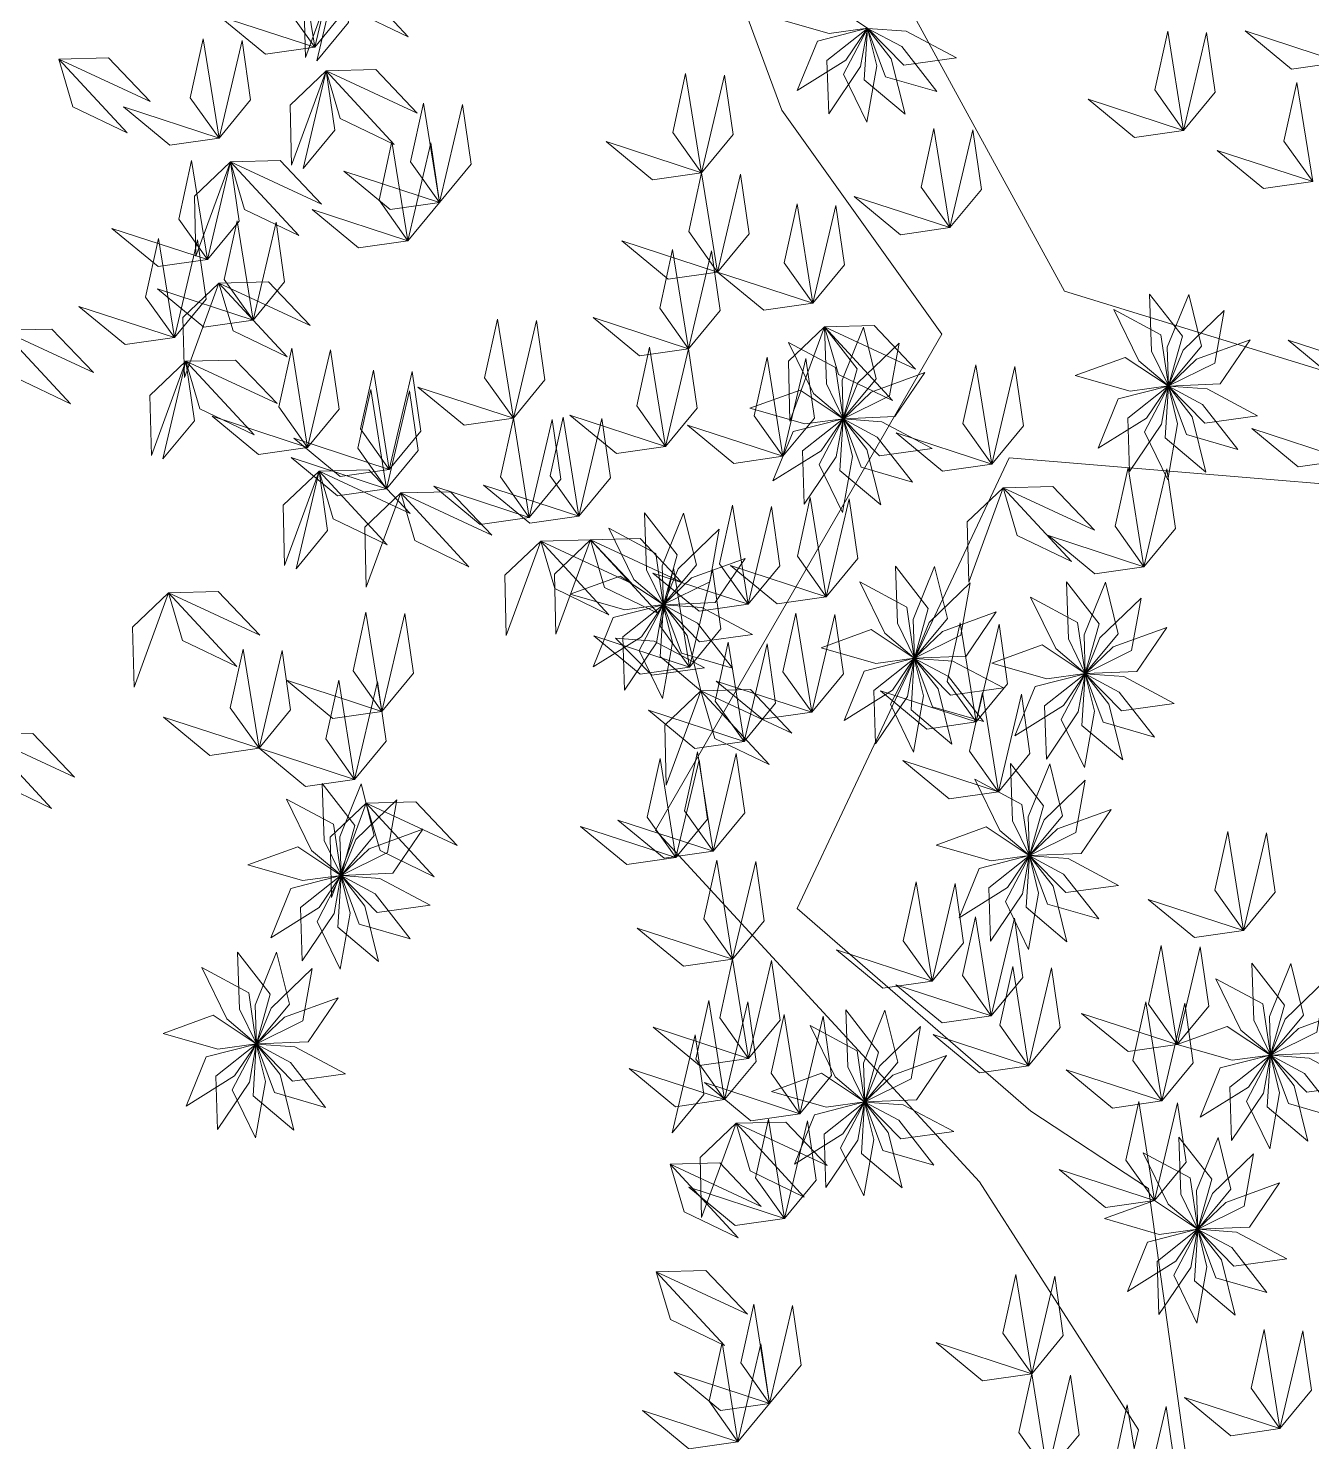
# Model space of a CAD drawing. Header units: inches. Extents: x -422522 to 22891, y -2973 to 414515.
# Drawn here: x 6927.7 to 7004.3, y 10613.4 to 10697.8 of the extents above; entities that cross this region are included whole.
import ezdxf

# ---------------------------------------------------------------- set-up
doc = ezdxf.new("R2010")
doc.units = ezdxf.units.IN
doc.header["$MEASUREMENT"] = 0
doc.layers.add('ARREDAMENTO', color=8, linetype='Continuous', lineweight=18)

msp = doc.modelspace()

# ---------------------------------------------------------------- linework, layer by layer
at = {"layer": 'ARREDAMENTO', "linetype": 'Continuous', "lineweight": 0}
for points in [[(7060.828, 10696.469), (7051.004, 10668.011), (7016.608, 10673.749), (6989.533, 10682.073), (6977.453, 10704.213), (6968.373, 10729.116), (6960.202, 10740.994), (6936.007, 10749.2), (6921.838, 10755.553)], [(6918.485, 10744.146), (6931.391, 10742.175), (6948.441, 10735.704), (6959.67, 10728.029), (6972.66, 10692.865), (6982.212, 10679.487), (6965.127, 10649.884), (6984.468, 10628.89), (6993.962, 10614.072), (6988.696, 10591.2)], [(6996.784, 10612.513), (6994.552, 10628.477), (6987.527, 10633.094), (6973.593, 10645.209), (6986.239, 10672.107), (7020.753, 10669.251), (7052.268, 10663.631), (7079.048, 10648.104)]]:
    msp.add_lwpolyline(points, dxfattribs=at)
at = {"layer": 'ARREDAMENTO', "lineweight": 0}
for points in [[(6944.783, 10696.633), (6943.067, 10699.05), (6943.835, 10702.556), (6944.783, 10696.633)], [(6944.783, 10696.633), (6943.067, 10699.05), (6943.835, 10702.556), (6944.783, 10696.633)], [(6944.783, 10696.633), (6946.67, 10698.92), (6946.158, 10702.472), (6944.783, 10696.633)], [(6944.783, 10696.633), (6946.67, 10698.92), (6946.158, 10702.472), (6944.783, 10696.633)], [(6946.288, 10701.651), (6944.142, 10699.606), (6944.227, 10696.019), (6946.288, 10701.651)], [(6944.913, 10695.813), (6946.8, 10698.1), (6946.288, 10701.651), (6944.913, 10695.813)], [(6946.288, 10701.651), (6947.128, 10698.808), (6950.358, 10697.246), (6946.288, 10701.651)], [(6972.218, 10698.395), (6975.495, 10697.456), (6977.78, 10697.769), (6975.211, 10699.476), (6972.218, 10698.395)], [(6944.783, 10696.633), (6941.849, 10696.21), (6939.081, 10698.494), (6944.783, 10696.633)], [(6944.783, 10696.633), (6941.849, 10696.21), (6939.081, 10698.494), (6944.783, 10696.633)], [(6939.074, 10691.201), (6937.357, 10693.618), (6938.125, 10697.123), (6939.074, 10691.201)], [(6973.592, 10694.047), (6976.482, 10695.854), (6977.779, 10697.762), (6974.791, 10696.995), (6973.592, 10694.047)], [(6975.466, 10692.662), (6977.372, 10695.488), (6977.781, 10697.758), (6975.363, 10695.842), (6975.466, 10692.662)], [(6977.742, 10692.159), (6978.334, 10695.516), (6977.784, 10697.756), (6976.354, 10695.022), (6977.742, 10692.159)], [(6980.026, 10692.625), (6979.201, 10695.932), (6977.787, 10697.755), (6977.593, 10694.676), (6980.026, 10692.625)], [(6981.922, 10693.98), (6979.824, 10696.665), (6977.791, 10697.755), (6978.866, 10694.864), (6981.922, 10693.98)], [(6983.104, 10695.988), (6980.094, 10697.588), (6977.794, 10697.757), (6979.952, 10695.553), (6983.104, 10695.988)], [(6996.652, 10691.665), (6994.935, 10694.082), (6995.703, 10697.588), (6996.652, 10691.665)], [(6996.652, 10691.665), (6998.539, 10693.952), (6998.027, 10697.503), (6996.652, 10691.665)], [(7006.026, 10695.741), (7003.092, 10695.317), (7000.324, 10697.601), (7006.026, 10695.741)], [(6939.074, 10691.201), (6940.961, 10693.487), (6940.449, 10697.039), (6939.074, 10691.201)], [(6929.516, 10695.92), (6932.48, 10695.991), (6934.956, 10693.393), (6929.516, 10695.92)], [(6929.516, 10695.92), (6930.356, 10693.077), (6933.586, 10691.515), (6929.516, 10695.92)], [(6945.468, 10695.223), (6943.322, 10693.178), (6943.407, 10689.591), (6945.468, 10695.223)], [(6944.093, 10689.385), (6945.98, 10691.671), (6945.468, 10695.223), (6944.093, 10689.385)], [(6945.468, 10695.223), (6948.432, 10695.294), (6950.908, 10692.696), (6945.468, 10695.223)], [(6945.468, 10695.223), (6946.308, 10692.38), (6949.538, 10690.817), (6945.468, 10695.223)], [(6967.876, 10689.131), (6966.16, 10691.548), (6966.928, 10695.054), (6967.876, 10689.131)], [(6967.876, 10689.131), (6969.763, 10691.418), (6969.251, 10694.97), (6967.876, 10689.131)], [(7004.357, 10688.61), (7002.64, 10691.027), (7003.408, 10694.533), (7004.357, 10688.61)], [(6939.074, 10691.201), (6936.14, 10690.778), (6933.372, 10693.062), (6939.074, 10691.201)], [(6952.229, 10687.364), (6950.512, 10689.781), (6951.28, 10693.287), (6952.229, 10687.364)], [(6952.229, 10687.364), (6954.116, 10689.65), (6953.604, 10693.202), (6952.229, 10687.364)], [(6996.652, 10691.665), (6993.718, 10691.242), (6990.95, 10693.526), (6996.652, 10691.665)], [(6982.695, 10685.858), (6980.978, 10688.275), (6981.746, 10691.781), (6982.695, 10685.858)], [(6982.695, 10685.858), (6984.582, 10688.145), (6984.07, 10691.696), (6982.695, 10685.858)], [(6950.342, 10685.078), (6948.625, 10687.495), (6949.393, 10691), (6950.342, 10685.078)], [(6950.342, 10685.078), (6952.229, 10687.364), (6951.717, 10690.916), (6950.342, 10685.078)], [(6967.876, 10689.131), (6964.942, 10688.708), (6962.174, 10690.992), (6967.876, 10689.131)], [(7004.357, 10688.61), (7001.423, 10688.187), (6998.655, 10690.471), (7004.357, 10688.61)], [(6938.384, 10683.953), (6936.667, 10686.37), (6937.435, 10689.875), (6938.384, 10683.953)], [(6939.759, 10689.791), (6937.613, 10687.746), (6937.698, 10684.158), (6939.759, 10689.791)], [(6938.384, 10683.953), (6940.271, 10686.239), (6939.759, 10689.791), (6938.384, 10683.953)], [(6939.759, 10689.791), (6942.723, 10689.861), (6945.198, 10687.264), (6939.759, 10689.791)], [(6939.759, 10689.791), (6940.598, 10686.948), (6943.829, 10685.385), (6939.759, 10689.791)], [(6952.229, 10687.364), (6949.295, 10686.941), (6946.527, 10689.225), (6952.229, 10687.364)], [(6968.825, 10683.209), (6967.108, 10685.626), (6967.876, 10689.131), (6968.825, 10683.209)], [(6968.825, 10683.209), (6970.712, 10685.495), (6970.2, 10689.047), (6968.825, 10683.209)], [(6950.342, 10685.078), (6947.407, 10684.655), (6944.64, 10686.939), (6950.342, 10685.078)], [(6974.526, 10681.348), (6972.81, 10683.765), (6973.578, 10687.271), (6974.526, 10681.348)], [(6974.526, 10681.348), (6976.414, 10683.634), (6975.902, 10687.186), (6974.526, 10681.348)], [(6982.695, 10685.858), (6979.76, 10685.435), (6976.993, 10687.719), (6982.695, 10685.858)], [(6941.104, 10680.339), (6939.388, 10682.756), (6940.156, 10686.262), (6941.104, 10680.339)], [(6941.104, 10680.339), (6942.991, 10682.626), (6942.479, 10686.178), (6941.104, 10680.339)], [(6938.384, 10683.953), (6935.45, 10683.529), (6932.682, 10685.813), (6938.384, 10683.953)], [(6936.41, 10679.294), (6934.694, 10681.711), (6935.462, 10685.216), (6936.41, 10679.294)], [(6936.41, 10679.294), (6938.297, 10681.58), (6937.786, 10685.132), (6936.41, 10679.294)], [(6968.825, 10683.209), (6965.89, 10682.786), (6963.123, 10685.07), (6968.825, 10683.209)], [(6967.1, 10678.631), (6965.384, 10681.048), (6966.152, 10684.553), (6967.1, 10678.631)], [(6967.1, 10678.631), (6968.987, 10680.917), (6968.475, 10684.469), (6967.1, 10678.631)], [(6974.526, 10681.348), (6971.592, 10680.925), (6968.825, 10683.209), (6974.526, 10681.348)], [(6941.104, 10680.339), (6938.17, 10679.916), (6935.402, 10682.2), (6941.104, 10680.339)], [(6939.069, 10682.542), (6936.923, 10680.497), (6937.008, 10676.91), (6939.069, 10682.542)], [(6939.069, 10682.542), (6942.033, 10682.613), (6944.509, 10680.015), (6939.069, 10682.542)], [(6939.069, 10682.542), (6939.908, 10679.699), (6943.139, 10678.136), (6939.069, 10682.542)], [(6994.625, 10681.891), (6994.745, 10678.485), (6995.749, 10676.408), (6996.578, 10679.379), (6994.625, 10681.891)], [(6996.956, 10681.872), (6995.679, 10678.712), (6995.752, 10676.406), (6997.718, 10678.783), (6996.956, 10681.872)], [(6936.41, 10679.294), (6933.476, 10678.87), (6930.708, 10681.154), (6936.41, 10679.294)], [(6956.645, 10674.478), (6954.929, 10676.895), (6955.697, 10680.4), (6956.645, 10674.478)], [(6956.645, 10674.478), (6958.532, 10676.764), (6958.02, 10680.316), (6956.645, 10674.478)], [(6967.1, 10678.631), (6964.166, 10678.207), (6961.398, 10680.491), (6967.1, 10678.631)], [(6992.489, 10680.96), (6993.983, 10677.897), (6995.745, 10676.408), (6995.294, 10679.46), (6992.489, 10680.96)], [(6999.077, 10680.907), (6996.626, 10678.539), (6995.754, 10676.403), (6998.517, 10677.775), (6999.077, 10680.907)], [(6926.131, 10679.732), (6929.095, 10679.803), (6931.571, 10677.205), (6926.131, 10679.732)], [(6926.131, 10679.732), (6926.97, 10676.889), (6930.201, 10675.327), (6926.131, 10679.732)], [(6975.212, 10679.938), (6973.066, 10677.893), (6973.151, 10674.305), (6975.212, 10679.938)], [(6975.212, 10679.938), (6978.175, 10680.009), (6980.651, 10677.411), (6975.212, 10679.938)], [(6975.212, 10679.938), (6975.331, 10676.532), (6976.335, 10674.455), (6977.164, 10677.426), (6975.212, 10679.938)], [(6975.212, 10679.938), (6976.051, 10677.095), (6979.281, 10675.532), (6975.212, 10679.938)], [(6977.542, 10679.919), (6976.266, 10676.759), (6976.338, 10674.453), (6978.304, 10676.83), (6977.542, 10679.919)], [(6944.361, 10672.732), (6942.644, 10675.149), (6943.412, 10678.654), (6944.361, 10672.732)], [(6944.361, 10672.732), (6946.248, 10675.018), (6945.736, 10678.57), (6944.361, 10672.732)], [(6965.725, 10672.792), (6964.009, 10675.209), (6964.777, 10678.715), (6965.725, 10672.792)], [(6965.725, 10672.792), (6967.612, 10675.079), (6967.1, 10678.631), (6965.725, 10672.792)], [(6973.075, 10679.007), (6974.569, 10675.944), (6976.331, 10674.455), (6975.881, 10677.507), (6973.075, 10679.007)], [(6979.664, 10678.954), (6977.212, 10676.586), (6976.34, 10674.45), (6979.103, 10675.822), (6979.664, 10678.954)], [(7000.623, 10679.162), (6997.42, 10677.996), (6995.755, 10676.4), (6998.837, 10676.529), (7000.623, 10679.162)], [(7008.588, 10677.279), (7005.654, 10676.856), (7002.886, 10679.14), (7008.588, 10677.279)], [(6937.096, 10677.883), (6934.95, 10675.838), (6935.035, 10672.251), (6937.096, 10677.883)], [(6935.72, 10672.045), (6937.608, 10674.331), (6937.096, 10677.883), (6935.72, 10672.045)], [(6937.096, 10677.883), (6940.059, 10677.954), (6942.535, 10675.356), (6937.096, 10677.883)], [(6937.096, 10677.883), (6937.935, 10675.04), (6941.165, 10673.478), (6937.096, 10677.883)], [(6972.736, 10672.204), (6971.02, 10674.621), (6971.788, 10678.126), (6972.736, 10672.204)], [(6972.736, 10672.204), (6974.623, 10674.49), (6974.111, 10678.042), (6972.736, 10672.204)], [(6985.2, 10671.737), (6983.483, 10674.154), (6984.251, 10677.659), (6985.2, 10671.737)], [(6990.177, 10677.031), (6993.453, 10676.091), (6995.739, 10676.404), (6993.17, 10678.111), (6990.177, 10677.031)], [(6949.234, 10671.423), (6947.517, 10673.84), (6948.285, 10677.345), (6949.234, 10671.423)], [(6949.234, 10671.423), (6951.121, 10673.709), (6950.609, 10677.261), (6949.234, 10671.423)], [(6981.209, 10677.209), (6978.006, 10676.043), (6976.341, 10674.447), (6979.423, 10674.576), (6981.209, 10677.209)], [(6985.2, 10671.737), (6987.087, 10674.023), (6986.575, 10677.575), (6985.2, 10671.737)], [(6949.078, 10670.271), (6947.362, 10672.688), (6948.13, 10676.194), (6949.078, 10670.271)], [(6949.078, 10670.271), (6950.965, 10672.558), (6950.453, 10676.11), (6949.078, 10670.271)], [(6956.645, 10674.478), (6953.711, 10674.055), (6950.943, 10676.339), (6956.645, 10674.478)], [(6970.763, 10675.077), (6974.04, 10674.138), (6976.325, 10674.451), (6973.756, 10676.158), (6970.763, 10675.077)], [(6991.55, 10672.683), (6994.441, 10674.489), (6995.737, 10676.397), (6992.75, 10675.63), (6991.55, 10672.683)], [(6993.425, 10671.298), (6995.331, 10674.124), (6995.739, 10676.394), (6993.322, 10674.478), (6993.425, 10671.298)], [(6995.701, 10670.795), (6996.292, 10674.151), (6995.742, 10676.391), (6994.313, 10673.658), (6995.701, 10670.795)], [(6997.984, 10671.261), (6997.159, 10674.568), (6995.746, 10676.39), (6995.552, 10673.312), (6997.984, 10671.261)], [(6999.881, 10672.615), (6997.782, 10675.301), (6995.749, 10676.391), (6996.824, 10673.5), (6999.881, 10672.615)], [(7001.062, 10674.624), (6998.053, 10676.224), (6995.752, 10676.393), (6997.91, 10674.189), (7001.062, 10674.624)], [(6944.361, 10672.732), (6941.427, 10672.309), (6938.659, 10674.593), (6944.361, 10672.732)], [(6957.594, 10668.555), (6955.877, 10670.972), (6956.645, 10674.478), (6957.594, 10668.555)], [(6957.594, 10668.555), (6959.481, 10670.842), (6958.969, 10674.394), (6957.594, 10668.555)], [(6960.557, 10668.626), (6958.841, 10671.043), (6959.609, 10674.548), (6960.557, 10668.626)], [(6965.725, 10672.792), (6962.791, 10672.369), (6960.023, 10674.653), (6965.725, 10672.792)], [(6960.557, 10668.626), (6962.444, 10670.912), (6961.932, 10674.464), (6960.557, 10668.626)], [(6972.137, 10670.73), (6975.027, 10672.536), (6976.324, 10674.444), (6973.336, 10673.677), (6972.137, 10670.73)], [(6974.011, 10669.345), (6975.917, 10672.17), (6976.325, 10674.441), (6973.908, 10672.525), (6974.011, 10669.345)], [(6976.287, 10668.842), (6976.878, 10672.198), (6976.328, 10674.438), (6974.899, 10671.705), (6976.287, 10668.842)], [(6978.57, 10669.308), (6977.746, 10672.615), (6976.332, 10674.437), (6976.138, 10671.359), (6978.57, 10669.308)], [(6980.467, 10670.662), (6978.368, 10673.348), (6976.335, 10674.438), (6977.41, 10671.547), (6980.467, 10670.662)], [(6981.649, 10672.671), (6978.639, 10674.271), (6976.339, 10674.44), (6978.497, 10672.236), (6981.649, 10672.671)], [(6972.736, 10672.204), (6969.802, 10671.78), (6967.034, 10674.064), (6972.736, 10672.204)], [(6985.2, 10671.737), (6982.266, 10671.314), (6979.498, 10673.598), (6985.2, 10671.737)], [(7006.429, 10671.995), (7003.495, 10671.572), (7000.727, 10673.856), (7006.429, 10671.995)], [(6949.234, 10671.423), (6946.3, 10671), (6943.532, 10673.284), (6949.234, 10671.423)], [(6949.078, 10670.271), (6946.144, 10669.848), (6943.376, 10672.132), (6949.078, 10670.271)], [(6945.046, 10671.322), (6942.9, 10669.277), (6942.985, 10665.689), (6945.046, 10671.322)], [(6943.671, 10665.484), (6945.558, 10667.77), (6945.046, 10671.322), (6943.671, 10665.484)], [(6945.046, 10671.322), (6948.01, 10671.392), (6950.486, 10668.795), (6945.046, 10671.322)], [(6945.046, 10671.322), (6945.885, 10668.479), (6949.116, 10666.916), (6945.046, 10671.322)], [(6994.282, 10665.61), (6992.566, 10668.027), (6993.334, 10671.533), (6994.282, 10665.61)], [(6994.282, 10665.61), (6996.169, 10667.896), (6995.658, 10671.448), (6994.282, 10665.61)], [(6949.919, 10670.013), (6952.883, 10670.083), (6955.359, 10667.486), (6949.919, 10670.013)], [(6957.594, 10668.555), (6954.66, 10668.132), (6951.892, 10670.416), (6957.594, 10668.555)], [(6960.557, 10668.626), (6957.623, 10668.203), (6954.855, 10670.487), (6960.557, 10668.626)], [(6985.885, 10670.327), (6983.739, 10668.282), (6983.824, 10664.694), (6985.885, 10670.327)], [(6985.885, 10670.327), (6988.849, 10670.397), (6991.325, 10667.8), (6985.885, 10670.327)], [(6985.885, 10670.327), (6986.724, 10667.483), (6989.955, 10665.921), (6985.885, 10670.327)], [(6949.919, 10670.013), (6947.773, 10667.968), (6947.858, 10664.38), (6949.919, 10670.013)], [(6949.919, 10670.013), (6950.758, 10667.17), (6953.989, 10665.607), (6949.919, 10670.013)], [(6970.669, 10663.372), (6968.953, 10665.789), (6969.721, 10669.295), (6970.669, 10663.372)], [(6970.669, 10663.372), (6972.556, 10665.659), (6972.045, 10669.21), (6970.669, 10663.372)], [(6975.316, 10663.821), (6973.599, 10666.238), (6974.367, 10669.743), (6975.316, 10663.821)], [(6975.316, 10663.821), (6977.203, 10666.107), (6976.691, 10669.659), (6975.316, 10663.821)], [(6964.476, 10668.834), (6964.595, 10665.428), (6965.599, 10663.351), (6966.428, 10666.322), (6964.476, 10668.834)], [(6966.806, 10668.815), (6965.53, 10665.655), (6965.602, 10663.349), (6967.568, 10665.726), (6966.806, 10668.815)], [(6962.339, 10667.903), (6963.833, 10664.84), (6965.595, 10663.351), (6965.145, 10666.402), (6962.339, 10667.903)], [(6968.928, 10667.85), (6966.476, 10665.482), (6965.604, 10663.346), (6968.367, 10664.717), (6968.928, 10667.85)], [(6958.279, 10667.145), (6956.133, 10665.1), (6956.218, 10661.513), (6958.279, 10667.145)], [(6958.279, 10667.145), (6961.243, 10667.216), (6963.718, 10664.618), (6958.279, 10667.145)], [(6958.279, 10667.145), (6959.118, 10664.302), (6962.349, 10662.739), (6958.279, 10667.145)], [(6961.243, 10667.216), (6959.096, 10665.171), (6959.182, 10661.583), (6961.243, 10667.216)], [(6961.243, 10667.216), (6964.206, 10667.286), (6966.682, 10664.689), (6961.243, 10667.216)], [(6961.243, 10667.216), (6962.082, 10664.373), (6965.312, 10662.81), (6961.243, 10667.216)], [(6994.282, 10665.61), (6991.348, 10665.187), (6988.58, 10667.471), (6994.282, 10665.61)], [(6970.473, 10666.105), (6967.27, 10664.939), (6965.605, 10663.343), (6968.687, 10663.471), (6970.473, 10666.105)], [(6960.027, 10663.973), (6963.304, 10663.034), (6965.589, 10663.347), (6963.02, 10665.054), (6960.027, 10663.973)], [(6970.669, 10663.372), (6967.735, 10662.949), (6964.967, 10665.233), (6970.669, 10663.372)], [(6967.149, 10659.614), (6965.433, 10662.031), (6966.201, 10665.536), (6967.149, 10659.614)], [(6967.149, 10659.614), (6969.036, 10661.9), (6968.524, 10665.452), (6967.149, 10659.614)], [(6975.316, 10663.821), (6972.382, 10663.398), (6969.614, 10665.682), (6975.316, 10663.821)], [(6979.458, 10665.637), (6979.577, 10662.23), (6980.581, 10660.154), (6981.411, 10663.124), (6979.458, 10665.637)], [(6981.789, 10665.618), (6980.512, 10662.457), (6980.585, 10660.152), (6982.551, 10662.528), (6981.789, 10665.618)], [(6977.321, 10664.706), (6978.816, 10661.643), (6980.578, 10660.154), (6980.127, 10663.205), (6977.321, 10664.706)], [(6983.91, 10664.652), (6981.458, 10662.285), (6980.587, 10660.149), (6983.35, 10661.52), (6983.91, 10664.652)], [(6989.658, 10664.717), (6989.777, 10661.311), (6990.781, 10659.234), (6991.611, 10662.205), (6989.658, 10664.717)], [(6991.989, 10664.698), (6990.712, 10661.538), (6990.785, 10659.233), (6992.751, 10661.609), (6991.989, 10664.698)], [(6936.063, 10664.051), (6933.917, 10662.005), (6934.002, 10658.418), (6936.063, 10664.051)], [(6936.063, 10664.051), (6939.026, 10664.121), (6941.502, 10661.523), (6936.063, 10664.051)], [(6936.063, 10664.051), (6936.902, 10661.207), (6940.133, 10659.645), (6936.063, 10664.051)], [(6961.401, 10659.626), (6964.291, 10661.432), (6965.588, 10663.34), (6962.6, 10662.573), (6961.401, 10659.626)], [(6963.275, 10658.241), (6965.181, 10661.066), (6965.589, 10663.337), (6963.172, 10661.421), (6963.275, 10658.241)], [(6965.551, 10657.737), (6966.142, 10661.094), (6965.592, 10663.334), (6964.163, 10660.601), (6965.551, 10657.737)], [(6967.834, 10658.203), (6967.01, 10661.511), (6965.596, 10663.333), (6965.402, 10660.255), (6967.834, 10658.203)], [(6969.731, 10659.558), (6967.632, 10662.244), (6965.599, 10663.334), (6966.674, 10660.443), (6969.731, 10659.558)], [(6970.913, 10661.567), (6967.903, 10663.167), (6965.603, 10663.336), (6967.761, 10661.132), (6970.913, 10661.567)], [(6987.522, 10663.787), (6989.016, 10660.723), (6990.778, 10659.235), (6990.327, 10662.286), (6987.522, 10663.787)], [(6994.11, 10663.733), (6991.659, 10661.365), (6990.787, 10659.23), (6993.55, 10660.601), (6994.11, 10663.733)], [(6948.795, 10656.972), (6947.079, 10659.389), (6947.847, 10662.894), (6948.795, 10656.972)], [(6948.795, 10656.972), (6950.682, 10659.258), (6950.17, 10662.81), (6948.795, 10656.972)], [(6974.454, 10656.923), (6972.738, 10659.34), (6973.506, 10662.845), (6974.454, 10656.923)], [(6974.454, 10656.923), (6976.341, 10659.209), (6975.829, 10662.761), (6974.454, 10656.923)], [(6985.456, 10662.908), (6982.253, 10661.742), (6980.588, 10660.145), (6983.67, 10660.274), (6985.456, 10662.908)], [(6975.01, 10660.776), (6978.286, 10659.837), (6980.571, 10660.15), (6978.002, 10661.857), (6975.01, 10660.776)], [(6984.261, 10656.34), (6982.545, 10658.757), (6983.313, 10662.262), (6984.261, 10656.34)], [(6984.261, 10656.34), (6986.148, 10658.626), (6985.636, 10662.178), (6984.261, 10656.34)], [(6995.656, 10661.988), (6992.453, 10660.823), (6990.788, 10659.226), (6993.87, 10659.355), (6995.656, 10661.988)], [(6967.149, 10659.614), (6964.215, 10659.19), (6961.447, 10661.474), (6967.149, 10659.614)], [(6968.057, 10659.574), (6965.047, 10661.174), (6962.747, 10661.343), (6964.905, 10659.139), (6968.057, 10659.574)], [(6970.412, 10655.175), (6968.695, 10657.592), (6969.463, 10661.098), (6970.412, 10655.175)], [(6970.412, 10655.175), (6972.299, 10657.461), (6971.787, 10661.013), (6970.412, 10655.175)], [(6985.21, 10659.857), (6988.486, 10658.918), (6990.771, 10659.231), (6988.202, 10660.938), (6985.21, 10659.857)], [(6941.462, 10654.77), (6939.746, 10657.187), (6940.514, 10660.693), (6941.462, 10654.77)], [(6941.462, 10654.77), (6943.349, 10657.057), (6942.837, 10660.608), (6941.462, 10654.77)], [(6976.383, 10656.429), (6979.274, 10658.235), (6980.57, 10660.143), (6977.583, 10659.376), (6976.383, 10656.429)], [(6978.258, 10655.043), (6980.163, 10657.869), (6980.572, 10660.139), (6978.154, 10658.224), (6978.258, 10655.043)], [(6980.533, 10654.54), (6981.125, 10657.897), (6980.575, 10660.137), (6979.146, 10657.404), (6980.533, 10654.54)], [(6982.817, 10655.006), (6981.992, 10658.313), (6980.578, 10660.136), (6980.384, 10657.058), (6982.817, 10655.006)], [(6984.713, 10656.361), (6982.615, 10659.047), (6980.582, 10660.137), (6981.657, 10657.245), (6984.713, 10656.361)], [(6985.895, 10658.37), (6982.886, 10659.97), (6980.585, 10660.139), (6982.743, 10657.935), (6985.895, 10658.37)], [(6986.583, 10655.509), (6989.474, 10657.316), (6990.77, 10659.223), (6987.783, 10658.457), (6986.583, 10655.509)], [(6988.458, 10654.124), (6990.363, 10656.95), (6990.772, 10659.22), (6988.355, 10657.304), (6988.458, 10654.124)], [(6990.733, 10653.621), (6991.325, 10656.978), (6990.775, 10659.218), (6989.346, 10656.484), (6990.733, 10653.621)], [(6993.017, 10654.087), (6992.192, 10657.394), (6990.778, 10659.217), (6990.585, 10656.138), (6993.017, 10654.087)], [(6994.914, 10655.441), (6992.815, 10658.127), (6990.782, 10659.217), (6991.857, 10656.326), (6994.914, 10655.441)], [(6996.095, 10657.45), (6993.086, 10659.05), (6990.785, 10659.219), (6992.943, 10657.015), (6996.095, 10657.45)], [(6948.795, 10656.972), (6945.861, 10656.549), (6943.093, 10658.833), (6948.795, 10656.972)], [(6947.164, 10652.91), (6945.448, 10655.327), (6946.216, 10658.832), (6947.164, 10652.91)], [(6947.164, 10652.91), (6949.051, 10655.196), (6948.539, 10658.748), (6947.164, 10652.91)], [(6967.834, 10658.203), (6970.798, 10658.274), (6973.274, 10655.676), (6967.834, 10658.203)], [(6974.454, 10656.923), (6971.52, 10656.5), (6968.752, 10658.784), (6974.454, 10656.923)], [(6967.834, 10658.203), (6965.688, 10656.158), (6965.773, 10652.571), (6967.834, 10658.203)], [(6967.834, 10658.203), (6968.674, 10655.36), (6971.904, 10653.798), (6967.834, 10658.203)], [(6984.261, 10656.34), (6981.327, 10655.916), (6978.559, 10658.201), (6984.261, 10656.34)], [(6985.593, 10652.17), (6983.877, 10654.587), (6984.645, 10658.092), (6985.593, 10652.17)], [(6985.593, 10652.17), (6987.48, 10654.456), (6986.968, 10658.008), (6985.593, 10652.17)], [(6941.462, 10654.77), (6938.528, 10654.347), (6935.76, 10656.631), (6941.462, 10654.77)], [(6970.412, 10655.175), (6967.478, 10654.752), (6964.71, 10657.036), (6970.412, 10655.175)], [(6925.002, 10655.578), (6927.965, 10655.648), (6930.441, 10653.051), (6925.002, 10655.578)], [(6925.002, 10655.578), (6925.841, 10652.735), (6929.071, 10651.172), (6925.002, 10655.578)], [(6947.164, 10652.91), (6944.23, 10652.486), (6941.462, 10654.77), (6947.164, 10652.91)], [(6966.35, 10648.244), (6964.634, 10650.661), (6965.402, 10654.167), (6966.35, 10648.244)], [(6966.35, 10648.244), (6968.237, 10650.531), (6967.725, 10654.083), (6966.35, 10648.244)], [(6968.577, 10648.625), (6966.86, 10651.042), (6967.628, 10654.547), (6968.577, 10648.625)], [(6968.577, 10648.625), (6970.464, 10650.911), (6969.952, 10654.463), (6968.577, 10648.625)], [(6985.593, 10652.17), (6982.659, 10651.747), (6979.891, 10654.031), (6985.593, 10652.17)], [(6986.327, 10653.851), (6986.446, 10650.445), (6987.45, 10648.368), (6988.28, 10651.339), (6986.327, 10653.851)], [(6988.658, 10653.832), (6987.381, 10650.672), (6987.454, 10648.366), (6989.42, 10650.743), (6988.658, 10653.832)], [(6945.235, 10652.667), (6945.354, 10649.261), (6946.358, 10647.184), (6947.188, 10650.155), (6945.235, 10652.667)], [(6947.566, 10652.648), (6946.289, 10649.488), (6946.362, 10647.182), (6948.328, 10649.559), (6947.566, 10652.648)], [(6984.19, 10652.92), (6985.685, 10649.857), (6987.447, 10648.368), (6986.996, 10651.42), (6984.19, 10652.92)], [(6990.779, 10652.867), (6988.328, 10650.499), (6987.456, 10648.363), (6990.219, 10649.735), (6990.779, 10652.867)], [(6943.099, 10651.736), (6944.593, 10648.673), (6946.355, 10647.184), (6945.904, 10650.236), (6943.099, 10651.736)], [(6947.849, 10651.499), (6945.703, 10649.454), (6945.788, 10645.867), (6947.849, 10651.499)], [(6949.687, 10651.683), (6947.236, 10649.315), (6946.364, 10647.179), (6949.127, 10648.55), (6949.687, 10651.683)], [(6947.849, 10651.499), (6950.813, 10651.57), (6953.289, 10648.972), (6947.849, 10651.499)], [(6947.849, 10651.499), (6948.689, 10648.656), (6951.919, 10647.094), (6947.849, 10651.499)], [(6992.325, 10651.122), (6989.122, 10649.956), (6987.457, 10648.36), (6990.539, 10648.489), (6992.325, 10651.122)], [(6951.233, 10649.938), (6948.03, 10648.772), (6946.365, 10647.176), (6949.447, 10647.305), (6951.233, 10649.938)], [(6966.35, 10648.244), (6963.416, 10647.821), (6960.648, 10650.105), (6966.35, 10648.244)], [(6968.577, 10648.625), (6965.642, 10648.202), (6962.875, 10650.486), (6968.577, 10648.625)], [(6981.879, 10648.991), (6985.155, 10648.051), (6987.44, 10648.364), (6984.871, 10650.071), (6981.879, 10648.991)], [(7000.235, 10643.886), (6998.519, 10646.303), (6999.287, 10649.808), (7000.235, 10643.886)], [(7000.235, 10643.886), (7002.122, 10646.172), (7001.61, 10649.724), (7000.235, 10643.886)], [(6940.787, 10647.806), (6944.063, 10646.867), (6946.349, 10647.18), (6943.78, 10648.887), (6940.787, 10647.806)], [(6983.252, 10644.643), (6986.143, 10646.449), (6987.439, 10648.357), (6984.452, 10647.59), (6983.252, 10644.643)], [(6985.127, 10643.258), (6987.032, 10646.084), (6987.441, 10648.354), (6985.023, 10646.438), (6985.127, 10643.258)], [(6987.402, 10642.755), (6987.994, 10646.111), (6987.444, 10648.351), (6986.015, 10645.618), (6987.402, 10642.755)], [(6989.686, 10643.221), (6988.861, 10646.528), (6987.447, 10648.35), (6987.253, 10645.272), (6989.686, 10643.221)], [(6991.583, 10644.575), (6989.484, 10647.261), (6987.451, 10648.351), (6988.526, 10645.46), (6991.583, 10644.575)], [(6992.764, 10646.584), (6989.755, 10648.184), (6987.454, 10648.353), (6989.612, 10646.149), (6992.764, 10646.584)], [(6969.733, 10642.174), (6968.017, 10644.591), (6968.785, 10648.096), (6969.733, 10642.174)], [(6969.733, 10642.174), (6971.621, 10644.46), (6971.109, 10648.012), (6969.733, 10642.174)], [(6942.16, 10643.459), (6945.051, 10645.265), (6946.347, 10647.173), (6943.36, 10646.406), (6942.16, 10643.459)], [(6944.035, 10642.074), (6945.941, 10644.899), (6946.349, 10647.17), (6943.932, 10645.254), (6944.035, 10642.074)], [(6946.31, 10641.571), (6946.902, 10644.927), (6946.352, 10647.167), (6944.923, 10644.434), (6946.31, 10641.571)], [(6948.594, 10642.037), (6947.769, 10645.344), (6946.355, 10647.166), (6946.162, 10644.088), (6948.594, 10642.037)], [(6950.491, 10643.391), (6948.392, 10646.077), (6946.359, 10647.167), (6947.434, 10644.276), (6950.491, 10643.391)], [(6951.672, 10645.4), (6948.663, 10647), (6946.362, 10647.169), (6948.52, 10644.965), (6951.672, 10645.4)], [(6981.636, 10640.864), (6979.92, 10643.281), (6980.688, 10646.786), (6981.636, 10640.864)], [(6981.636, 10640.864), (6983.523, 10643.15), (6983.011, 10646.702), (6981.636, 10640.864)], [(7000.235, 10643.886), (6997.301, 10643.463), (6994.533, 10645.747), (7000.235, 10643.886)], [(6969.733, 10642.174), (6966.799, 10641.751), (6964.032, 10644.035), (6969.733, 10642.174)], [(6985.174, 10638.788), (6983.458, 10641.205), (6984.226, 10644.711), (6985.174, 10638.788)], [(6985.174, 10638.788), (6987.061, 10641.075), (6986.549, 10644.627), (6985.174, 10638.788)], [(6940.18, 10642.603), (6940.299, 10639.197), (6941.303, 10637.12), (6942.133, 10640.091), (6940.18, 10642.603)], [(6942.51, 10642.585), (6941.234, 10639.424), (6941.306, 10637.119), (6943.272, 10639.495), (6942.51, 10642.585)], [(6981.636, 10640.864), (6978.702, 10640.44), (6975.934, 10642.724), (6981.636, 10640.864)], [(6996.269, 10637.08), (6994.552, 10639.497), (6995.32, 10643.002), (6996.269, 10637.08)], [(6996.269, 10637.08), (6998.156, 10639.366), (6997.644, 10642.918), (6996.269, 10637.08)], [(6938.043, 10641.673), (6939.537, 10638.609), (6941.299, 10637.121), (6940.849, 10640.172), (6938.043, 10641.673)], [(6944.632, 10641.619), (6942.18, 10639.251), (6941.308, 10637.116), (6944.071, 10638.487), (6944.632, 10641.619)], [(6970.682, 10636.251), (6968.965, 10638.668), (6969.733, 10642.174), (6970.682, 10636.251)], [(6970.682, 10636.251), (6972.569, 10638.538), (6972.057, 10642.09), (6970.682, 10636.251)], [(6987.397, 10635.811), (6985.681, 10638.228), (6986.449, 10641.734), (6987.397, 10635.811)], [(6987.397, 10635.811), (6989.284, 10638.098), (6988.772, 10641.65), (6987.397, 10635.811)], [(7000.717, 10641.94), (7000.836, 10638.534), (7001.84, 10636.457), (7002.67, 10639.428), (7000.717, 10641.94)], [(7003.048, 10641.921), (7001.771, 10638.761), (7001.844, 10636.455), (7003.81, 10638.832), (7003.048, 10641.921)], [(6985.174, 10638.788), (6982.24, 10638.365), (6979.472, 10640.649), (6985.174, 10638.788)], [(6998.581, 10641.01), (7000.075, 10637.946), (7001.837, 10636.457), (7001.386, 10639.509), (6998.581, 10641.01)], [(7005.169, 10640.956), (7002.718, 10638.588), (7001.846, 10636.453), (7004.609, 10637.824), (7005.169, 10640.956)], [(6946.177, 10639.875), (6942.974, 10638.709), (6941.309, 10637.112), (6944.391, 10637.241), (6946.177, 10639.875)], [(6969.256, 10633.788), (6967.539, 10636.205), (6968.307, 10639.711), (6969.256, 10633.788)], [(6935.731, 10637.743), (6939.008, 10636.804), (6941.293, 10637.117), (6938.724, 10638.824), (6935.731, 10637.743)], [(6969.256, 10633.788), (6971.143, 10636.074), (6970.631, 10639.626), (6969.256, 10633.788)], [(6973.752, 10632.943), (6972.035, 10635.36), (6972.803, 10638.866), (6973.752, 10632.943)], [(6976.492, 10639.144), (6976.611, 10635.738), (6977.615, 10633.661), (6978.444, 10636.632), (6976.492, 10639.144)], [(6978.822, 10639.125), (6977.545, 10635.965), (6977.618, 10633.659), (6979.584, 10636.036), (6978.822, 10639.125)], [(6996.269, 10637.08), (6993.335, 10636.657), (6990.567, 10638.941), (6996.269, 10637.08)], [(6995.343, 10633.709), (6993.627, 10636.126), (6994.395, 10639.632), (6995.343, 10633.709)], [(6995.343, 10633.709), (6997.23, 10635.995), (6996.718, 10639.547), (6995.343, 10633.709)], [(7006.715, 10639.211), (7003.512, 10638.045), (7001.847, 10636.449), (7004.929, 10636.578), (7006.715, 10639.211)], [(6970.682, 10636.251), (6967.748, 10635.828), (6964.98, 10638.112), (6970.682, 10636.251)], [(6973.752, 10632.943), (6975.639, 10635.23), (6975.127, 10638.781), (6973.752, 10632.943)], [(6974.355, 10638.213), (6975.849, 10635.15), (6977.611, 10633.661), (6977.16, 10636.712), (6974.355, 10638.213)], [(6980.943, 10638.16), (6978.492, 10635.792), (6977.62, 10633.656), (6980.383, 10635.027), (6980.943, 10638.16)], [(6996.269, 10637.08), (6999.545, 10636.14), (7001.831, 10636.454), (6999.262, 10638.161), (6996.269, 10637.08)], [(6966.13, 10631.813), (6968.017, 10634.099), (6967.505, 10637.651), (6966.13, 10631.813)], [(6987.397, 10635.811), (6984.463, 10635.388), (6981.695, 10637.672), (6987.397, 10635.811)], [(6937.105, 10633.395), (6939.995, 10635.202), (6941.292, 10637.11), (6938.304, 10636.343), (6937.105, 10633.395)], [(6938.979, 10632.01), (6940.885, 10634.836), (6941.293, 10637.106), (6938.876, 10635.19), (6938.979, 10632.01)], [(6941.255, 10631.507), (6941.847, 10634.864), (6941.296, 10637.104), (6939.867, 10634.37), (6941.255, 10631.507)], [(6943.538, 10631.973), (6942.714, 10635.28), (6941.3, 10637.103), (6941.106, 10634.024), (6943.538, 10631.973)], [(6945.435, 10633.328), (6943.336, 10636.013), (6941.304, 10637.103), (6942.379, 10634.212), (6945.435, 10633.328)], [(6946.617, 10635.336), (6943.607, 10636.936), (6941.307, 10637.105), (6943.465, 10634.901), (6946.617, 10635.336)], [(6982.489, 10636.415), (6979.286, 10635.249), (6977.621, 10633.653), (6980.703, 10633.782), (6982.489, 10636.415)], [(6997.642, 10632.732), (7000.533, 10634.539), (7001.829, 10636.446), (6998.842, 10635.679), (6997.642, 10632.732)], [(6999.517, 10631.347), (7001.423, 10634.173), (7001.831, 10636.443), (6999.414, 10634.527), (6999.517, 10631.347)], [(7001.792, 10630.844), (7002.384, 10634.201), (7001.834, 10636.441), (7000.405, 10633.707), (7001.792, 10630.844)], [(7004.076, 10631.31), (7003.251, 10634.617), (7001.837, 10636.44), (7001.644, 10633.361), (7004.076, 10631.31)], [(7005.973, 10632.664), (7003.874, 10635.35), (7001.841, 10636.44), (7002.916, 10633.549), (7005.973, 10632.664)], [(7007.154, 10634.673), (7004.145, 10636.273), (7001.844, 10636.442), (7004.002, 10634.238), (7007.154, 10634.673)], [(6969.256, 10633.788), (6966.322, 10633.365), (6963.554, 10635.649), (6969.256, 10633.788)], [(6995.343, 10633.709), (6992.409, 10633.286), (6989.641, 10635.57), (6995.343, 10633.709)], [(6973.752, 10632.943), (6970.818, 10632.52), (6968.05, 10634.804), (6973.752, 10632.943)], [(6972.043, 10634.283), (6975.319, 10633.344), (6977.605, 10633.657), (6975.036, 10635.364), (6972.043, 10634.283)], [(6973.417, 10629.936), (6976.307, 10631.742), (6977.603, 10633.65), (6974.616, 10632.883), (6973.417, 10629.936)], [(6975.291, 10628.551), (6977.197, 10631.376), (6977.605, 10633.647), (6975.188, 10631.731), (6975.291, 10628.551)], [(6977.567, 10628.047), (6978.158, 10631.404), (6977.608, 10633.644), (6976.179, 10630.911), (6977.567, 10628.047)], [(6979.85, 10628.513), (6979.025, 10631.821), (6977.612, 10633.643), (6977.418, 10630.565), (6979.85, 10628.513)], [(6981.747, 10629.868), (6979.648, 10632.554), (6977.615, 10633.644), (6978.69, 10630.753), (6981.747, 10629.868)], [(6982.928, 10631.877), (6979.919, 10633.477), (6977.618, 10633.646), (6979.776, 10631.442), (6982.928, 10631.877)], [(6994.919, 10627.763), (6993.203, 10630.18), (6993.971, 10633.686), (6994.919, 10627.763)], [(6994.919, 10627.763), (6996.806, 10630.05), (6996.294, 10633.601), (6994.919, 10627.763)], [(6969.941, 10632.378), (6967.795, 10630.333), (6967.88, 10626.745), (6969.941, 10632.378)], [(6969.941, 10632.378), (6972.904, 10632.449), (6975.38, 10629.851), (6969.941, 10632.378)], [(6969.941, 10632.378), (6970.78, 10629.535), (6974.011, 10627.972), (6969.941, 10632.378)], [(6972.823, 10626.693), (6971.106, 10629.11), (6971.874, 10632.615), (6972.823, 10626.693)], [(6972.823, 10626.693), (6974.71, 10628.979), (6974.198, 10632.531), (6972.823, 10626.693)], [(6996.375, 10631.543), (6996.494, 10628.137), (6997.498, 10626.06), (6998.328, 10629.031), (6996.375, 10631.543)], [(6998.706, 10631.524), (6997.429, 10628.364), (6997.502, 10626.058), (6999.468, 10628.435), (6998.706, 10631.524)], [(6994.238, 10630.612), (6995.733, 10627.549), (6997.494, 10626.06), (6997.044, 10629.112), (6994.238, 10630.612)], [(7000.827, 10630.559), (6998.375, 10628.191), (6997.504, 10626.055), (7000.267, 10627.426), (7000.827, 10630.559)], [(6965.996, 10629.939), (6968.96, 10630.009), (6971.436, 10627.412), (6965.996, 10629.939)], [(6965.996, 10629.939), (6966.836, 10627.096), (6970.066, 10625.533), (6965.996, 10629.939)], [(6994.919, 10627.763), (6991.985, 10627.34), (6989.217, 10629.624), (6994.919, 10627.763)], [(7002.372, 10628.814), (6999.17, 10627.648), (6997.505, 10626.052), (7000.587, 10626.181), (7002.372, 10628.814)], [(6972.823, 10626.693), (6969.889, 10626.27), (6967.121, 10628.554), (6972.823, 10626.693)], [(6991.927, 10626.682), (6995.203, 10625.743), (6997.488, 10626.056), (6994.919, 10627.763), (6991.927, 10626.682)], [(6993.3, 10622.335), (6996.191, 10624.141), (6997.487, 10626.049), (6994.499, 10625.282), (6993.3, 10622.335)], [(6995.174, 10620.95), (6997.08, 10623.775), (6997.489, 10626.046), (6995.071, 10624.13), (6995.174, 10620.95)], [(6997.45, 10620.447), (6998.042, 10623.803), (6997.492, 10626.043), (6996.062, 10623.31), (6997.45, 10620.447)], [(6999.734, 10620.913), (6998.909, 10624.22), (6997.495, 10626.042), (6997.301, 10622.964), (6999.734, 10620.913)], [(7001.63, 10622.267), (6999.532, 10624.953), (6997.499, 10626.043), (6998.574, 10623.152), (7001.63, 10622.267)], [(7002.812, 10624.276), (6999.803, 10625.876), (6997.502, 10626.045), (6999.66, 10623.841), (7002.812, 10624.276)], [(6965.176, 10623.511), (6968.14, 10623.581), (6970.616, 10620.984), (6965.176, 10623.511)], [(6965.176, 10623.511), (6966.016, 10620.668), (6969.246, 10619.105), (6965.176, 10623.511)], [(6987.584, 10617.419), (6985.868, 10619.836), (6986.636, 10623.341), (6987.584, 10617.419)], [(6987.584, 10617.419), (6989.471, 10619.705), (6988.959, 10623.257), (6987.584, 10617.419)], [(6971.937, 10615.652), (6970.22, 10618.069), (6970.988, 10621.574), (6971.937, 10615.652)], [(6971.937, 10615.652), (6973.824, 10617.938), (6973.312, 10621.49), (6971.937, 10615.652)], [(7002.403, 10614.146), (7000.686, 10616.563), (7001.454, 10620.068), (7002.403, 10614.146)], [(7002.403, 10614.146), (7004.29, 10616.432), (7003.778, 10619.984), (7002.403, 10614.146)], [(6970.05, 10613.365), (6968.333, 10615.782), (6969.101, 10619.288), (6970.05, 10613.365)], [(6970.05, 10613.365), (6971.937, 10615.652), (6971.425, 10619.203), (6970.05, 10613.365)], [(6987.584, 10617.419), (6984.65, 10616.996), (6981.882, 10619.28), (6987.584, 10617.419)], [(6971.937, 10615.652), (6969.003, 10615.228), (6966.235, 10617.512), (6971.937, 10615.652)], [(6988.533, 10611.496), (6986.816, 10613.913), (6987.584, 10617.419), (6988.533, 10611.496)], [(6988.533, 10611.496), (6990.42, 10613.783), (6989.908, 10617.335), (6988.533, 10611.496)], [(6970.05, 10613.365), (6967.116, 10612.942), (6964.348, 10615.226), (6970.05, 10613.365)], [(6994.235, 10609.636), (6992.518, 10612.053), (6993.286, 10615.558), (6994.235, 10609.636)], [(6994.235, 10609.636), (6996.122, 10611.922), (6995.61, 10615.474), (6994.235, 10609.636)], [(7002.403, 10614.146), (6999.469, 10613.723), (6996.701, 10616.007), (7002.403, 10614.146)]]:
    msp.add_lwpolyline(points, dxfattribs=at)

doc.saveas('drawing.dxf')
